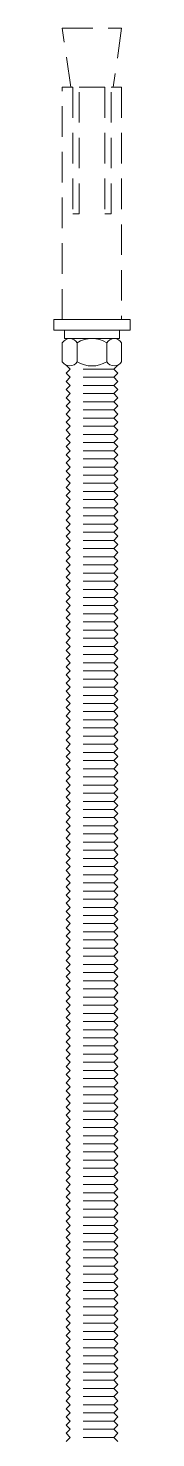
# Model space of a CAD drawing. Header units: millimetres. Extents: x 5625199 to 7433318, y -3316392 to -2552493.
# Drawn here: x 5940301.1 to 5940316.9, y -2592555.5 to -2592261.6 of the extents above; entities that cross this region are included whole.
import ezdxf

# ---------------------------------------------------------------- set-up
doc = ezdxf.new("R2010")
doc.units = ezdxf.units.MM
doc.linetypes.add('HIDDEN', pattern=[9.525, 6.35, -3.175])
doc.layers.add('DT-通用', color=6, linetype='Continuous', lineweight=0)

# ---------------------------------------------------------------- blocks, each defined once
blk = doc.blocks.new('*U704')
at = {"color": 134}
blk.add_line((56.7, 4.62), (56.7, -4.62), dxfattribs=at)
at = {"color": 134, "linetype": 'Continuous'}
for p, q in [((57.59, 3.08), (61.53, 3.08)), ((57.59, -3.08), (61.53, -3.08))]:
    blk.add_line(p, q, dxfattribs=at)
at = {"color": 134, "linetype": 'HIDDEN'}
for points in [[(4.32, -4.4), (-8, -6.16), (-8, 6.16), (4.32, 4.4)], [(63.94, 5.39), (63.09, 4.54)], [(63.94, 5.39), (64.79, 4.54)], [(65.64, 5.39), (64.79, 4.54)], [(65.64, 5.39), (66.49, 4.54)], [(67.34, 5.39), (66.49, 4.54)], [(67.34, 5.39), (68.19, 4.54)], [(69.04, 5.39), (68.19, 4.54)], [(69.04, 5.39), (69.89, 4.54)], [(70.74, 5.39), (69.89, 4.54)], [(70.74, 5.39), (71.59, 4.54)], [(72.44, 5.39), (71.59, 4.54)], [(72.44, 5.39), (73.29, 4.54)], [(74.14, 5.39), (73.29, 4.54)], [(74.14, 5.39), (74.99, 4.54)], [(75.84, 5.39), (74.99, 4.54)], [(75.84, 5.39), (76.69, 4.54)], [(77.54, 5.39), (76.69, 4.54)], [(77.54, 5.39), (78.39, 4.54)], [(79.24, 5.39), (78.39, 4.54)], [(79.24, 5.39), (80.09, 4.54)], [(80.94, 5.39), (80.09, 4.54)], [(80.94, 5.39), (81.79, 4.54)], [(82.64, 5.39), (81.79, 4.54)], [(82.64, 5.39), (83.49, 4.54)], [(84.34, 5.39), (83.49, 4.54)], [(84.34, 5.39), (85.19, 4.54)], [(86.04, 5.39), (85.19, 4.54)], [(86.04, 5.39), (86.89, 4.54)], [(87.74, 5.39), (86.89, 4.54)], [(87.74, 5.39), (88.59, 4.54)], [(89.44, 5.39), (88.59, 4.54)], [(89.44, 5.39), (90.29, 4.54)], [(91.14, 5.39), (90.29, 4.54)], [(91.14, 5.39), (91.99, 4.54)], [(92.84, 5.39), (91.99, 4.54)], [(92.84, 5.39), (93.69, 4.54)], [(94.54, 5.39), (93.69, 4.54)], [(94.54, 5.39), (95.39, 4.54)], [(96.24, 5.39), (95.39, 4.54)], [(96.24, 5.39), (97.09, 4.54)], [(97.94, 5.39), (97.09, 4.54)], [(97.94, 5.39), (98.79, 4.54)], [(99.64, 5.39), (98.79, 4.54)], [(99.64, 5.39), (100.49, 4.54)], [(101.34, 5.39), (100.49, 4.54)], [(101.34, 5.39), (102.19, 4.54)], [(103.04, 5.39), (102.19, 4.54)], [(103.04, 5.39), (103.89, 4.54)], [(104.74, 5.39), (103.89, 4.54)], [(104.74, 5.39), (105.59, 4.54)], [(106.44, 5.39), (105.59, 4.54)], [(106.44, 5.39), (107.29, 4.54)], [(108.14, 5.39), (107.29, 4.54)], [(108.14, 5.39), (108.99, 4.54)], [(109.84, 5.39), (108.99, 4.54)], [(109.84, 5.39), (110.69, 4.54)], [(111.54, 5.39), (110.69, 4.54)], [(111.54, 5.39), (112.39, 4.54)], [(113.24, 5.39), (112.39, 4.54)], [(113.24, 5.39), (114.09, 4.54)], [(114.94, 5.39), (114.09, 4.54)], [(114.94, 5.39), (115.79, 4.54)], [(116.64, 5.39), (115.79, 4.54)], [(116.64, 5.39), (117.49, 4.54)], [(118.34, 5.39), (117.49, 4.54)], [(118.34, 5.39), (119.19, 4.54)], [(120.04, 5.39), (119.19, 4.54)], [(120.04, 5.39), (120.89, 4.54)], [(121.74, 5.39), (120.89, 4.54)], [(121.74, 5.39), (122.59, 4.54)], [(123.44, 5.39), (122.59, 4.54)], [(123.44, 5.39), (124.29, 4.54)], [(125.14, 5.39), (124.29, 4.54)], [(125.14, 5.39), (125.99, 4.54)], [(126.84, 5.39), (125.99, 4.54)], [(126.84, 5.39), (127.69, 4.54)], [(128.54, 5.39), (127.69, 4.54)], [(128.54, 5.39), (129.39, 4.54)], [(130.24, 5.39), (129.39, 4.54)], [(130.24, 5.39), (131.09, 4.54)], [(131.94, 5.39), (131.09, 4.54)], [(131.94, 5.39), (132.79, 4.54)], [(133.64, 5.39), (132.79, 4.54)], [(133.64, 5.39), (134.49, 4.54)], [(135.34, 5.39), (134.49, 4.54)], [(135.34, 5.39), (136.19, 4.54)], [(137.04, 5.39), (136.19, 4.54)], [(137.04, 5.39), (137.89, 4.54)], [(138.74, 5.39), (137.89, 4.54)], [(138.74, 5.39), (139.59, 4.54)], [(140.44, 5.39), (139.59, 4.54)], [(140.44, 5.39), (141.29, 4.54)], [(142.14, 5.39), (141.29, 4.54)], [(142.14, 5.39), (142.99, 4.54)], [(143.84, 5.39), (142.99, 4.54)], [(143.84, 5.39), (144.69, 4.54)], [(145.54, 5.39), (144.69, 4.54)], [(145.54, 5.39), (146.39, 4.54)], [(147.24, 5.39), (146.39, 4.54)], [(147.24, 5.39), (148.09, 4.54)], [(148.94, 5.39), (148.09, 4.54)], [(148.94, 5.39), (149.79, 4.54)], [(150.64, 5.39), (149.79, 4.54)], [(150.64, 5.39), (151.49, 4.54)], [(152.34, 5.39), (151.49, 4.54)], [(152.34, 5.39), (153.19, 4.54)], [(154.04, 5.39), (153.19, 4.54)], [(154.04, 5.39), (154.89, 4.54)], [(155.74, 5.39), (154.89, 4.54)], [(155.74, 5.39), (156.59, 4.54)], [(157.44, 5.39), (156.59, 4.54)], [(157.44, 5.39), (158.29, 4.54)], [(159.14, 5.39), (158.29, 4.54)], [(159.14, 5.39), (159.99, 4.54)], [(160.84, 5.39), (159.99, 4.54)], [(160.84, 5.39), (161.69, 4.54)], [(162.54, 5.39), (161.69, 4.54)], [(162.54, 5.39), (163.39, 4.54)], [(164.24, 5.39), (163.39, 4.54)], [(164.24, 5.39), (165.09, 4.54)], [(165.94, 5.39), (165.09, 4.54)], [(165.94, 5.39), (166.79, 4.54)], [(167.64, 5.39), (166.79, 4.54)], [(167.64, 5.39), (168.49, 4.54)], [(169.34, 5.39), (168.49, 4.54)], [(169.34, 5.39), (170.19, 4.54)], [(171.04, 5.39), (170.19, 4.54)], [(171.04, 5.39), (171.89, 4.54)], [(172.74, 5.39), (171.89, 4.54)], [(172.74, 5.39), (173.59, 4.54)], [(174.44, 5.39), (173.59, 4.54)], [(174.44, 5.39), (175.29, 4.54)], [(176.14, 5.39), (175.29, 4.54)], [(176.14, 5.39), (176.99, 4.54)], [(177.84, 5.39), (176.99, 4.54)], [(177.84, 5.39), (178.69, 4.54)], [(179.54, 5.39), (178.69, 4.54)], [(179.54, 5.39), (180.39, 4.54)], [(181.24, 5.39), (180.39, 4.54)], [(181.24, 5.39), (182.09, 4.54)], [(182.94, 5.39), (182.09, 4.54)], [(182.94, 5.39), (183.79, 4.54)], [(184.64, 5.39), (183.79, 4.54)], [(184.64, 5.39), (185.49, 4.54)], [(186.34, 5.39), (185.49, 4.54)], [(186.34, 5.39), (187.19, 4.54)], [(188.04, 5.39), (187.19, 4.54)], [(188.04, 5.39), (188.89, 4.54)], [(189.74, 5.39), (188.89, 4.54)], [(189.74, 5.39), (190.59, 4.54)], [(191.44, 5.39), (190.59, 4.54)], [(191.44, 5.39), (192.29, 4.54)], [(193.14, 5.39), (192.29, 4.54)], [(193.14, 5.39), (193.99, 4.54)], [(194.84, 5.39), (193.99, 4.54)], [(194.84, 5.39), (195.69, 4.54)], [(196.54, 5.39), (195.69, 4.54)], [(196.54, 5.39), (197.39, 4.54)], [(198.24, 5.39), (197.39, 4.54)], [(198.24, 5.39), (199.09, 4.54)], [(199.94, 5.39), (199.09, 4.54)], [(199.94, 5.39), (200.79, 4.54)], [(201.64, 5.39), (200.79, 4.54)], [(201.64, 5.39), (202.49, 4.54)], [(203.34, 5.39), (202.49, 4.54)], [(203.34, 5.39), (204.19, 4.54)], [(205.04, 5.39), (204.19, 4.54)], [(205.04, 5.39), (205.89, 4.54)], [(206.74, 5.39), (205.89, 4.54)], [(206.74, 5.39), (207.59, 4.54)], [(208.44, 5.39), (207.59, 4.54)], [(208.44, 5.39), (209.29, 4.54)], [(210.14, 5.39), (209.29, 4.54)], [(210.14, 5.39), (210.99, 4.54)], [(211.84, 5.39), (210.99, 4.54)], [(211.84, 5.39), (212.69, 4.54)], [(213.54, 5.39), (212.69, 4.54)], [(213.54, 5.39), (214.39, 4.54)], [(215.24, 5.39), (214.39, 4.54)], [(215.24, 5.39), (216.09, 4.54)], [(216.94, 5.39), (216.09, 4.54)], [(216.94, 5.39), (217.79, 4.54)], [(218.64, 5.39), (217.79, 4.54)], [(218.64, 5.39), (219.49, 4.54)], [(220.34, 5.39), (219.49, 4.54)], [(220.34, 5.39), (221.19, 4.54)], [(222.04, 5.39), (221.19, 4.54)], [(222.04, 5.39), (222.89, 4.54)], [(223.74, 5.39), (222.89, 4.54)], [(223.74, 5.39), (224.59, 4.54)], [(225.44, 5.39), (224.59, 4.54)], [(225.44, 5.39), (226.29, 4.54)], [(227.14, 5.39), (226.29, 4.54)], [(227.14, 5.39), (227.99, 4.54)], [(228.84, 5.39), (227.99, 4.54)], [(228.84, 5.39), (229.69, 4.54)], [(230.54, 5.39), (229.69, 4.54)], [(230.54, 5.39), (231.39, 4.54)], [(232.24, 5.39), (231.39, 4.54)], [(232.24, 5.39), (233.09, 4.54)], [(233.94, 5.39), (233.09, 4.54)], [(233.94, 5.39), (234.79, 4.54)], [(235.64, 5.39), (234.79, 4.54)], [(235.64, 5.39), (236.49, 4.54)], [(237.34, 5.39), (236.49, 4.54)], [(237.34, 5.39), (238.19, 4.54)], [(239.04, 5.39), (238.19, 4.54)], [(239.04, 5.39), (239.89, 4.54)], [(240.74, 5.39), (239.89, 4.54)], [(240.74, 5.39), (241.59, 4.54)], [(242.44, 5.39), (241.59, 4.54)], [(242.44, 5.39), (243.29, 4.54)], [(244.14, 5.39), (243.29, 4.54)], [(244.14, 5.39), (244.99, 4.54)], [(245.84, 5.39), (244.99, 4.54)], [(245.84, 5.39), (246.69, 4.54)], [(247.54, 5.39), (246.69, 4.54)], [(247.54, 5.39), (248.39, 4.54)], [(249.24, 5.39), (248.39, 4.54)], [(249.24, 5.39), (250.09, 4.54)], [(250.94, 5.39), (250.09, 4.54)], [(250.94, 5.39), (251.79, 4.54)], [(252.64, 5.39), (251.79, 4.54)], [(252.64, 5.39), (253.49, 4.54)], [(254.34, 5.39), (253.49, 4.54)], [(254.34, 5.39), (255.19, 4.54)], [(256.04, 5.39), (255.19, 4.54)], [(256.04, 5.39), (256.89, 4.54)], [(257.74, 5.39), (256.89, 4.54)], [(257.74, 5.39), (258.59, 4.54)], [(259.44, 5.39), (258.59, 4.54)], [(259.44, 5.39), (260.29, 4.54)], [(261.14, 5.39), (260.29, 4.54)], [(261.14, 5.39), (261.99, 4.54)], [(262.84, 5.39), (261.99, 4.54)], [(262.84, 5.39), (263.69, 4.54)], [(264.54, 5.39), (263.69, 4.54)], [(264.54, 5.39), (265.39, 4.54)], [(266.24, 5.39), (265.39, 4.54)], [(266.24, 5.39), (267.09, 4.54)], [(267.94, 5.39), (267.09, 4.54)], [(267.94, 5.39), (268.79, 4.54)], [(269.64, 5.39), (268.79, 4.54)], [(269.64, 5.39), (270.49, 4.54)], [(271.34, 5.39), (270.49, 4.54)], [(271.34, 5.39), (272.19, 4.54)], [(273.04, 5.39), (272.19, 4.54)], [(273.04, 5.39), (273.89, 4.54)], [(274.74, 5.39), (273.89, 4.54)], [(274.74, 5.39), (275.59, 4.54)], [(276.44, 5.39), (275.59, 4.54)], [(276.44, 5.39), (277.29, 4.54)], [(278.14, 5.39), (277.29, 4.54)], [(278.14, 5.39), (278.99, 4.54)], [(279.84, 5.39), (278.99, 4.54)], [(279.84, 5.39), (280.69, 4.54)], [(281.54, 5.39), (280.69, 4.54)], [(281.54, 5.39), (282.39, 4.54)], [(283.24, 5.39), (282.39, 4.54)], [(283.24, 5.39), (284.09, 4.54)], [(284.94, 5.39), (284.09, 4.54)], [(284.94, 5.39), (285.79, 4.54)], [(286.64, 5.39), (285.79, 4.54)], [(63.94, -5.39), (63.09, -4.54)], [(63.94, -5.39), (64.79, -4.54)], [(65.64, -5.39), (64.79, -4.54)], [(65.64, -5.39), (66.49, -4.54)], [(67.34, -5.39), (66.49, -4.54)], [(67.34, -5.39), (68.19, -4.54)], [(69.04, -5.39), (68.19, -4.54)], [(69.04, -5.39), (69.89, -4.54)], [(70.74, -5.39), (69.89, -4.54)], [(70.74, -5.39), (71.59, -4.54)], [(72.44, -5.39), (71.59, -4.54)], [(72.44, -5.39), (73.29, -4.54)], [(74.14, -5.39), (73.29, -4.54)], [(74.14, -5.39), (74.99, -4.54)], [(75.84, -5.39), (74.99, -4.54)], [(75.84, -5.39), (76.69, -4.54)], [(77.54, -5.39), (76.69, -4.54)], [(77.54, -5.39), (78.39, -4.54)], [(79.24, -5.39), (78.39, -4.54)], [(79.24, -5.39), (80.09, -4.54)], [(80.94, -5.39), (80.09, -4.54)], [(80.94, -5.39), (81.79, -4.54)], [(82.64, -5.39), (81.79, -4.54)], [(82.64, -5.39), (83.49, -4.54)], [(84.34, -5.39), (83.49, -4.54)], [(84.34, -5.39), (85.19, -4.54)], [(86.04, -5.39), (85.19, -4.54)], [(86.04, -5.39), (86.89, -4.54)], [(87.74, -5.39), (86.89, -4.54)], [(87.74, -5.39), (88.59, -4.54)], [(89.44, -5.39), (88.59, -4.54)], [(89.44, -5.39), (90.29, -4.54)], [(91.14, -5.39), (90.29, -4.54)], [(91.14, -5.39), (91.99, -4.54)], [(92.84, -5.39), (91.99, -4.54)], [(92.84, -5.39), (93.69, -4.54)], [(94.54, -5.39), (93.69, -4.54)], [(94.54, -5.39), (95.39, -4.54)], [(96.24, -5.39), (95.39, -4.54)], [(96.24, -5.39), (97.09, -4.54)], [(97.94, -5.39), (97.09, -4.54)], [(97.94, -5.39), (98.79, -4.54)], [(99.64, -5.39), (98.79, -4.54)], [(99.64, -5.39), (100.49, -4.54)], [(101.34, -5.39), (100.49, -4.54)], [(101.34, -5.39), (102.19, -4.54)], [(103.04, -5.39), (102.19, -4.54)], [(103.04, -5.39), (103.89, -4.54)], [(104.74, -5.39), (103.89, -4.54)], [(104.74, -5.39), (105.59, -4.54)], [(106.44, -5.39), (105.59, -4.54)], [(106.44, -5.39), (107.29, -4.54)], [(108.14, -5.39), (107.29, -4.54)], [(108.14, -5.39), (108.99, -4.54)], [(109.84, -5.39), (108.99, -4.54)], [(109.84, -5.39), (110.69, -4.54)], [(111.54, -5.39), (110.69, -4.54)], [(111.54, -5.39), (112.39, -4.54)], [(113.24, -5.39), (112.39, -4.54)], [(113.24, -5.39), (114.09, -4.54)], [(114.94, -5.39), (114.09, -4.54)], [(114.94, -5.39), (115.79, -4.54)], [(116.64, -5.39), (115.79, -4.54)], [(116.64, -5.39), (117.49, -4.54)], [(118.34, -5.39), (117.49, -4.54)], [(118.34, -5.39), (119.19, -4.54)], [(120.04, -5.39), (119.19, -4.54)], [(120.04, -5.39), (120.89, -4.54)], [(121.74, -5.39), (120.89, -4.54)], [(121.74, -5.39), (122.59, -4.54)], [(123.44, -5.39), (122.59, -4.54)], [(123.44, -5.39), (124.29, -4.54)], [(125.14, -5.39), (124.29, -4.54)], [(125.14, -5.39), (125.99, -4.54)], [(126.84, -5.39), (125.99, -4.54)], [(126.84, -5.39), (127.69, -4.54)], [(128.54, -5.39), (127.69, -4.54)], [(128.54, -5.39), (129.39, -4.54)], [(130.24, -5.39), (129.39, -4.54)], [(130.24, -5.39), (131.09, -4.54)], [(131.94, -5.39), (131.09, -4.54)], [(131.94, -5.39), (132.79, -4.54)], [(133.64, -5.39), (132.79, -4.54)], [(133.64, -5.39), (134.49, -4.54)], [(135.34, -5.39), (134.49, -4.54)], [(135.34, -5.39), (136.19, -4.54)], [(137.04, -5.39), (136.19, -4.54)], [(137.04, -5.39), (137.89, -4.54)], [(138.74, -5.39), (137.89, -4.54)], [(138.74, -5.39), (139.59, -4.54)], [(140.44, -5.39), (139.59, -4.54)], [(140.44, -5.39), (141.29, -4.54)], [(142.14, -5.39), (141.29, -4.54)], [(142.14, -5.39), (142.99, -4.54)], [(143.84, -5.39), (142.99, -4.54)], [(143.84, -5.39), (144.69, -4.54)], [(145.54, -5.39), (144.69, -4.54)], [(145.54, -5.39), (146.39, -4.54)], [(147.24, -5.39), (146.39, -4.54)], [(147.24, -5.39), (148.09, -4.54)], [(148.94, -5.39), (148.09, -4.54)], [(148.94, -5.39), (149.79, -4.54)], [(150.64, -5.39), (149.79, -4.54)], [(150.64, -5.39), (151.49, -4.54)], [(152.34, -5.39), (151.49, -4.54)], [(152.34, -5.39), (153.19, -4.54)], [(154.04, -5.39), (153.19, -4.54)], [(154.04, -5.39), (154.89, -4.54)], [(155.74, -5.39), (154.89, -4.54)], [(155.74, -5.39), (156.59, -4.54)], [(157.44, -5.39), (156.59, -4.54)], [(157.44, -5.39), (158.29, -4.54)], [(159.14, -5.39), (158.29, -4.54)], [(159.14, -5.39), (159.99, -4.54)], [(160.84, -5.39), (159.99, -4.54)], [(160.84, -5.39), (161.69, -4.54)], [(162.54, -5.39), (161.69, -4.54)], [(162.54, -5.39), (163.39, -4.54)], [(164.24, -5.39), (163.39, -4.54)], [(164.24, -5.39), (165.09, -4.54)], [(165.94, -5.39), (165.09, -4.54)], [(165.94, -5.39), (166.79, -4.54)], [(167.64, -5.39), (166.79, -4.54)], [(167.64, -5.39), (168.49, -4.54)], [(169.34, -5.39), (168.49, -4.54)], [(169.34, -5.39), (170.19, -4.54)], [(171.04, -5.39), (170.19, -4.54)], [(171.04, -5.39), (171.89, -4.54)], [(172.74, -5.39), (171.89, -4.54)], [(172.74, -5.39), (173.59, -4.54)], [(174.44, -5.39), (173.59, -4.54)], [(174.44, -5.39), (175.29, -4.54)], [(176.14, -5.39), (175.29, -4.54)], [(176.14, -5.39), (176.99, -4.54)], [(177.84, -5.39), (176.99, -4.54)], [(177.84, -5.39), (178.69, -4.54)], [(179.54, -5.39), (178.69, -4.54)], [(179.54, -5.39), (180.39, -4.54)], [(181.24, -5.39), (180.39, -4.54)], [(181.24, -5.39), (182.09, -4.54)], [(182.94, -5.39), (182.09, -4.54)], [(182.94, -5.39), (183.79, -4.54)], [(184.64, -5.39), (183.79, -4.54)], [(184.64, -5.39), (185.49, -4.54)], [(186.34, -5.39), (185.49, -4.54)], [(186.34, -5.39), (187.19, -4.54)], [(188.04, -5.39), (187.19, -4.54)], [(188.04, -5.39), (188.89, -4.54)], [(189.74, -5.39), (188.89, -4.54)], [(189.74, -5.39), (190.59, -4.54)], [(191.44, -5.39), (190.59, -4.54)], [(191.44, -5.39), (192.29, -4.54)], [(193.14, -5.39), (192.29, -4.54)], [(193.14, -5.39), (193.99, -4.54)], [(194.84, -5.39), (193.99, -4.54)], [(194.84, -5.39), (195.69, -4.54)], [(196.54, -5.39), (195.69, -4.54)], [(196.54, -5.39), (197.39, -4.54)], [(198.24, -5.39), (197.39, -4.54)], [(198.24, -5.39), (199.09, -4.54)], [(199.94, -5.39), (199.09, -4.54)], [(199.94, -5.39), (200.79, -4.54)], [(201.64, -5.39), (200.79, -4.54)], [(201.64, -5.39), (202.49, -4.54)], [(203.34, -5.39), (202.49, -4.54)], [(203.34, -5.39), (204.19, -4.54)], [(205.04, -5.39), (204.19, -4.54)], [(205.04, -5.39), (205.89, -4.54)], [(206.74, -5.39), (205.89, -4.54)], [(206.74, -5.39), (207.59, -4.54)], [(208.44, -5.39), (207.59, -4.54)], [(208.44, -5.39), (209.29, -4.54)], [(210.14, -5.39), (209.29, -4.54)], [(210.14, -5.39), (210.99, -4.54)], [(211.84, -5.39), (210.99, -4.54)], [(211.84, -5.39), (212.69, -4.54)], [(213.54, -5.39), (212.69, -4.54)], [(213.54, -5.39), (214.39, -4.54)], [(215.24, -5.39), (214.39, -4.54)], [(215.24, -5.39), (216.09, -4.54)], [(216.94, -5.39), (216.09, -4.54)], [(216.94, -5.39), (217.79, -4.54)], [(218.64, -5.39), (217.79, -4.54)], [(218.64, -5.39), (219.49, -4.54)], [(220.34, -5.39), (219.49, -4.54)], [(220.34, -5.39), (221.19, -4.54)], [(222.04, -5.39), (221.19, -4.54)], [(222.04, -5.39), (222.89, -4.54)], [(223.74, -5.39), (222.89, -4.54)], [(223.74, -5.39), (224.59, -4.54)], [(225.44, -5.39), (224.59, -4.54)], [(225.44, -5.39), (226.29, -4.54)], [(227.14, -5.39), (226.29, -4.54)], [(227.14, -5.39), (227.99, -4.54)], [(228.84, -5.39), (227.99, -4.54)], [(228.84, -5.39), (229.69, -4.54)], [(230.54, -5.39), (229.69, -4.54)], [(230.54, -5.39), (231.39, -4.54)], [(232.24, -5.39), (231.39, -4.54)], [(232.24, -5.39), (233.09, -4.54)], [(233.94, -5.39), (233.09, -4.54)], [(233.94, -5.39), (234.79, -4.54)], [(235.64, -5.39), (234.79, -4.54)], [(235.64, -5.39), (236.49, -4.54)], [(237.34, -5.39), (236.49, -4.54)], [(237.34, -5.39), (238.19, -4.54)], [(239.04, -5.39), (238.19, -4.54)], [(239.04, -5.39), (239.89, -4.54)], [(240.74, -5.39), (239.89, -4.54)], [(240.74, -5.39), (241.59, -4.54)], [(242.44, -5.39), (241.59, -4.54)], [(242.44, -5.39), (243.29, -4.54)], [(244.14, -5.39), (243.29, -4.54)], [(244.14, -5.39), (244.99, -4.54)], [(245.84, -5.39), (244.99, -4.54)], [(245.84, -5.39), (246.69, -4.54)], [(247.54, -5.39), (246.69, -4.54)], [(247.54, -5.39), (248.39, -4.54)], [(249.24, -5.39), (248.39, -4.54)], [(249.24, -5.39), (250.09, -4.54)], [(250.94, -5.39), (250.09, -4.54)], [(250.94, -5.39), (251.79, -4.54)], [(252.64, -5.39), (251.79, -4.54)], [(252.64, -5.39), (253.49, -4.54)], [(254.34, -5.39), (253.49, -4.54)], [(254.34, -5.39), (255.19, -4.54)], [(256.04, -5.39), (255.19, -4.54)], [(256.04, -5.39), (256.89, -4.54)], [(257.74, -5.39), (256.89, -4.54)], [(257.74, -5.39), (258.59, -4.54)], [(259.44, -5.39), (258.59, -4.54)], [(259.44, -5.39), (260.29, -4.54)], [(261.14, -5.39), (260.29, -4.54)], [(261.14, -5.39), (261.99, -4.54)], [(262.84, -5.39), (261.99, -4.54)], [(262.84, -5.39), (263.69, -4.54)], [(264.54, -5.39), (263.69, -4.54)], [(264.54, -5.39), (265.39, -4.54)], [(266.24, -5.39), (265.39, -4.54)], [(266.24, -5.39), (267.09, -4.54)], [(267.94, -5.39), (267.09, -4.54)], [(267.94, -5.39), (268.79, -4.54)], [(269.64, -5.39), (268.79, -4.54)], [(269.64, -5.39), (270.49, -4.54)], [(271.34, -5.39), (270.49, -4.54)], [(271.34, -5.39), (272.19, -4.54)], [(273.04, -5.39), (272.19, -4.54)], [(273.04, -5.39), (273.89, -4.54)], [(274.74, -5.39), (273.89, -4.54)], [(274.74, -5.39), (275.59, -4.54)], [(276.44, -5.39), (275.59, -4.54)], [(276.44, -5.39), (277.29, -4.54)], [(278.14, -5.39), (277.29, -4.54)], [(278.14, -5.39), (278.99, -4.54)], [(279.84, -5.39), (278.99, -4.54)], [(279.84, -5.39), (280.69, -4.54)], [(281.54, -5.39), (280.69, -4.54)], [(281.54, -5.39), (282.39, -4.54)], [(283.24, -5.39), (282.39, -4.54)], [(283.24, -5.39), (284.09, -4.54)], [(284.94, -5.39), (284.09, -4.54)], [(284.94, -5.39), (285.79, -4.54)], [(286.64, -5.39), (285.79, -4.54)]]:
    blk.add_lwpolyline(points, dxfattribs=at)
blk.add_lwpolyline([(30.73, 2.64), (30.73, 3.96), (4.32, 3.96), (4.32, 6.16), (52.73, 6.16), (52.73, -6.16), (4.32, -6.16), (4.32, -3.96), (30.73, -3.96), (30.73, -2.64), (4.32, -2.64), (4.32, 2.64)], close=True, dxfattribs=at)
at = {"color": 134}
blk.add_lwpolyline([(54.94, 7.92), (54.94, -7.92), (52.73, -7.92), (52.73, 7.92)], close=True, dxfattribs=at)
at = {"color": 134, "linetype": 'Continuous'}
blk.add_lwpolyline([(57.59, -6.16), (61.53, -6.16, 0.57735), (61.53, -3.08, 0.288675), (61.53, 3.08, 0.57735), (61.53, 6.16), (57.59, 6.16, 0.57735), (57.59, 3.08, 0.288675), (57.59, -3.08, 0.57735)], format="xyb", close=True, dxfattribs=at)
at = {"color": 134}
for points in [[(54.94, -5.72), (56.7, -5.72), (56.7, 5.72), (54.94, 5.72)], [(62.24, 5.39), (63.09, 4.54)], [(62.24, -5.39), (63.09, -4.54)]]:
    blk.add_lwpolyline(points, dxfattribs=at)
at = {"color": 250, "linetype": 'HIDDEN'}
for points in [[(63.09, 4.54), (63.09, -4.54)], [(64.79, 4.54), (64.79, -4.54)], [(66.49, 4.54), (66.49, -4.54)], [(68.19, 4.54), (68.19, -4.54)], [(69.89, 4.54), (69.89, -4.54)], [(71.59, 4.54), (71.59, -4.54)], [(73.29, 4.54), (73.29, -4.54)], [(74.99, 4.54), (74.99, -4.54)], [(76.69, 4.54), (76.69, -4.54)], [(78.39, 4.54), (78.39, -4.54)], [(80.09, 4.54), (80.09, -4.54)], [(81.79, 4.54), (81.79, -4.54)], [(83.49, 4.54), (83.49, -4.54)], [(85.19, 4.54), (85.19, -4.54)], [(86.89, 4.54), (86.89, -4.54)], [(88.59, 4.54), (88.59, -4.54)], [(90.29, 4.54), (90.29, -4.54)], [(91.99, 4.54), (91.99, -4.54)], [(93.69, 4.54), (93.69, -4.54)], [(95.39, 4.54), (95.39, -4.54)], [(97.09, 4.54), (97.09, -4.54)], [(98.79, 4.54), (98.79, -4.54)], [(100.49, 4.54), (100.49, -4.54)], [(102.19, 4.54), (102.19, -4.54)], [(103.89, 4.54), (103.89, -4.54)], [(105.59, 4.54), (105.59, -4.54)], [(107.29, 4.54), (107.29, -4.54)], [(108.99, 4.54), (108.99, -4.54)], [(110.69, 4.54), (110.69, -4.54)], [(112.39, 4.54), (112.39, -4.54)], [(114.09, 4.54), (114.09, -4.54)], [(115.79, 4.54), (115.79, -4.54)], [(117.49, 4.54), (117.49, -4.54)], [(119.19, 4.54), (119.19, -4.54)], [(120.89, 4.54), (120.89, -4.54)], [(122.59, 4.54), (122.59, -4.54)], [(124.29, 4.54), (124.29, -4.54)], [(125.99, 4.54), (125.99, -4.54)], [(127.69, 4.54), (127.69, -4.54)], [(129.39, 4.54), (129.39, -4.54)], [(131.09, 4.54), (131.09, -4.54)], [(132.79, 4.54), (132.79, -4.54)], [(134.49, 4.54), (134.49, -4.54)], [(136.19, 4.54), (136.19, -4.54)], [(137.89, 4.54), (137.89, -4.54)], [(139.59, 4.54), (139.59, -4.54)], [(141.29, 4.54), (141.29, -4.54)], [(142.99, 4.54), (142.99, -4.54)], [(144.69, 4.54), (144.69, -4.54)], [(146.39, 4.54), (146.39, -4.54)], [(148.09, 4.54), (148.09, -4.54)], [(149.79, 4.54), (149.79, -4.54)], [(151.49, 4.54), (151.49, -4.54)], [(153.19, 4.54), (153.19, -4.54)], [(154.89, 4.54), (154.89, -4.54)], [(156.59, 4.54), (156.59, -4.54)], [(158.29, 4.54), (158.29, -4.54)], [(159.99, 4.54), (159.99, -4.54)], [(161.69, 4.54), (161.69, -4.54)], [(163.39, 4.54), (163.39, -4.54)], [(165.09, 4.54), (165.09, -4.54)], [(166.79, 4.54), (166.79, -4.54)], [(168.49, 4.54), (168.49, -4.54)], [(170.19, 4.54), (170.19, -4.54)], [(171.89, 4.54), (171.89, -4.54)], [(173.59, 4.54), (173.59, -4.54)], [(175.29, 4.54), (175.29, -4.54)], [(176.99, 4.54), (176.99, -4.54)], [(178.69, 4.54), (178.69, -4.54)], [(180.39, 4.54), (180.39, -4.54)], [(182.09, 4.54), (182.09, -4.54)], [(183.79, 4.54), (183.79, -4.54)], [(185.49, 4.54), (185.49, -4.54)], [(187.19, 4.54), (187.19, -4.54)], [(188.89, 4.54), (188.89, -4.54)], [(190.59, 4.54), (190.59, -4.54)], [(192.29, 4.54), (192.29, -4.54)], [(193.99, 4.54), (193.99, -4.54)], [(195.69, 4.54), (195.69, -4.54)], [(197.39, 4.54), (197.39, -4.54)], [(199.09, 4.54), (199.09, -4.54)], [(200.79, 4.54), (200.79, -4.54)], [(202.49, 4.54), (202.49, -4.54)], [(204.19, 4.54), (204.19, -4.54)], [(205.89, 4.54), (205.89, -4.54)], [(207.59, 4.54), (207.59, -4.54)], [(209.29, 4.54), (209.29, -4.54)], [(210.99, 4.54), (210.99, -4.54)], [(212.69, 4.54), (212.69, -4.54)], [(214.39, 4.54), (214.39, -4.54)], [(216.09, 4.54), (216.09, -4.54)], [(217.79, 4.54), (217.79, -4.54)], [(219.49, 4.54), (219.49, -4.54)], [(221.19, 4.54), (221.19, -4.54)], [(222.89, 4.54), (222.89, -4.54)], [(224.59, 4.54), (224.59, -4.54)], [(226.29, 4.54), (226.29, -4.54)], [(227.99, 4.54), (227.99, -4.54)], [(229.69, 4.54), (229.69, -4.54)], [(231.39, 4.54), (231.39, -4.54)], [(233.09, 4.54), (233.09, -4.54)], [(234.79, 4.54), (234.79, -4.54)], [(236.49, 4.54), (236.49, -4.54)], [(238.19, 4.54), (238.19, -4.54)], [(239.89, 4.54), (239.89, -4.54)], [(241.59, 4.54), (241.59, -4.54)], [(243.29, 4.54), (243.29, -4.54)], [(244.99, 4.54), (244.99, -4.54)], [(246.69, 4.54), (246.69, -4.54)], [(248.39, 4.54), (248.39, -4.54)], [(250.09, 4.54), (250.09, -4.54)], [(251.79, 4.54), (251.79, -4.54)], [(253.49, 4.54), (253.49, -4.54)], [(255.19, 4.54), (255.19, -4.54)], [(256.89, 4.54), (256.89, -4.54)], [(258.59, 4.54), (258.59, -4.54)], [(260.29, 4.54), (260.29, -4.54)], [(261.99, 4.54), (261.99, -4.54)], [(263.69, 4.54), (263.69, -4.54)], [(265.39, 4.54), (265.39, -4.54)], [(267.09, 4.54), (267.09, -4.54)], [(268.79, 4.54), (268.79, -4.54)], [(270.49, 4.54), (270.49, -4.54)], [(272.19, 4.54), (272.19, -4.54)], [(273.89, 4.54), (273.89, -4.54)], [(275.59, 4.54), (275.59, -4.54)], [(277.29, 4.54), (277.29, -4.54)], [(278.99, 4.54), (278.99, -4.54)], [(280.69, 4.54), (280.69, -4.54)], [(282.39, 4.54), (282.39, -4.54)], [(284.09, 4.54), (284.09, -4.54)], [(285.79, 4.54), (285.79, -4.54)]]:
    blk.add_lwpolyline(points, dxfattribs=at)
blk = doc.blocks.new('*U715')
at = {"color": 134}
blk.add_line((56.7, 4.62), (56.7, -4.62), dxfattribs=at)
at = {"color": 134, "linetype": 'Continuous'}
for p, q in [((57.59, 3.08), (61.53, 3.08)), ((57.59, -3.08), (61.53, -3.08))]:
    blk.add_line(p, q, dxfattribs=at)
at = {"color": 134, "linetype": 'HIDDEN'}
for points in [[(4.32, -4.4), (-8, -6.16), (-8, 6.16), (4.32, 4.4)], [(63.94, 5.39), (63.09, 4.54)], [(63.94, 5.39), (64.79, 4.54)], [(65.64, 5.39), (64.79, 4.54)], [(65.64, 5.39), (66.49, 4.54)], [(67.34, 5.39), (66.49, 4.54)], [(67.34, 5.39), (68.19, 4.54)], [(69.04, 5.39), (68.19, 4.54)], [(69.04, 5.39), (69.89, 4.54)], [(70.74, 5.39), (69.89, 4.54)], [(70.74, 5.39), (71.59, 4.54)], [(72.44, 5.39), (71.59, 4.54)], [(72.44, 5.39), (73.29, 4.54)], [(74.14, 5.39), (73.29, 4.54)], [(74.14, 5.39), (74.99, 4.54)], [(75.84, 5.39), (74.99, 4.54)], [(75.84, 5.39), (76.69, 4.54)], [(77.54, 5.39), (76.69, 4.54)], [(77.54, 5.39), (78.39, 4.54)], [(79.24, 5.39), (78.39, 4.54)], [(79.24, 5.39), (80.09, 4.54)], [(80.94, 5.39), (80.09, 4.54)], [(80.94, 5.39), (81.79, 4.54)], [(82.64, 5.39), (81.79, 4.54)], [(82.64, 5.39), (83.49, 4.54)], [(84.34, 5.39), (83.49, 4.54)], [(84.34, 5.39), (85.19, 4.54)], [(86.04, 5.39), (85.19, 4.54)], [(86.04, 5.39), (86.89, 4.54)], [(87.74, 5.39), (86.89, 4.54)], [(87.74, 5.39), (88.59, 4.54)], [(89.44, 5.39), (88.59, 4.54)], [(89.44, 5.39), (90.29, 4.54)], [(91.14, 5.39), (90.29, 4.54)], [(91.14, 5.39), (91.99, 4.54)], [(92.84, 5.39), (91.99, 4.54)], [(92.84, 5.39), (93.69, 4.54)], [(94.54, 5.39), (93.69, 4.54)], [(94.54, 5.39), (95.39, 4.54)], [(96.24, 5.39), (95.39, 4.54)], [(96.24, 5.39), (97.09, 4.54)], [(97.94, 5.39), (97.09, 4.54)], [(97.94, 5.39), (98.79, 4.54)], [(99.64, 5.39), (98.79, 4.54)], [(99.64, 5.39), (100.49, 4.54)], [(101.34, 5.39), (100.49, 4.54)], [(101.34, 5.39), (102.19, 4.54)], [(103.04, 5.39), (102.19, 4.54)], [(103.04, 5.39), (103.89, 4.54)], [(104.74, 5.39), (103.89, 4.54)], [(104.74, 5.39), (105.59, 4.54)], [(106.44, 5.39), (105.59, 4.54)], [(106.44, 5.39), (107.29, 4.54)], [(108.14, 5.39), (107.29, 4.54)], [(108.14, 5.39), (108.99, 4.54)], [(109.84, 5.39), (108.99, 4.54)], [(109.84, 5.39), (110.69, 4.54)], [(111.54, 5.39), (110.69, 4.54)], [(111.54, 5.39), (112.39, 4.54)], [(113.24, 5.39), (112.39, 4.54)], [(113.24, 5.39), (114.09, 4.54)], [(114.94, 5.39), (114.09, 4.54)], [(114.94, 5.39), (115.79, 4.54)], [(116.64, 5.39), (115.79, 4.54)], [(116.64, 5.39), (117.49, 4.54)], [(118.34, 5.39), (117.49, 4.54)], [(118.34, 5.39), (119.19, 4.54)], [(120.04, 5.39), (119.19, 4.54)], [(120.04, 5.39), (120.89, 4.54)], [(121.74, 5.39), (120.89, 4.54)], [(121.74, 5.39), (122.59, 4.54)], [(123.44, 5.39), (122.59, 4.54)], [(123.44, 5.39), (124.29, 4.54)], [(125.14, 5.39), (124.29, 4.54)], [(125.14, 5.39), (125.99, 4.54)], [(126.84, 5.39), (125.99, 4.54)], [(126.84, 5.39), (127.69, 4.54)], [(128.54, 5.39), (127.69, 4.54)], [(128.54, 5.39), (129.39, 4.54)], [(130.24, 5.39), (129.39, 4.54)], [(130.24, 5.39), (131.09, 4.54)], [(131.94, 5.39), (131.09, 4.54)], [(131.94, 5.39), (132.79, 4.54)], [(133.64, 5.39), (132.79, 4.54)], [(133.64, 5.39), (134.49, 4.54)], [(135.34, 5.39), (134.49, 4.54)], [(135.34, 5.39), (136.19, 4.54)], [(137.04, 5.39), (136.19, 4.54)], [(137.04, 5.39), (137.89, 4.54)], [(138.74, 5.39), (137.89, 4.54)], [(138.74, 5.39), (139.59, 4.54)], [(140.44, 5.39), (139.59, 4.54)], [(140.44, 5.39), (141.29, 4.54)], [(142.14, 5.39), (141.29, 4.54)], [(142.14, 5.39), (142.99, 4.54)], [(143.84, 5.39), (142.99, 4.54)], [(143.84, 5.39), (144.69, 4.54)], [(145.54, 5.39), (144.69, 4.54)], [(145.54, 5.39), (146.39, 4.54)], [(147.24, 5.39), (146.39, 4.54)], [(147.24, 5.39), (148.09, 4.54)], [(148.94, 5.39), (148.09, 4.54)], [(148.94, 5.39), (149.79, 4.54)], [(150.64, 5.39), (149.79, 4.54)], [(150.64, 5.39), (151.49, 4.54)], [(152.34, 5.39), (151.49, 4.54)], [(152.34, 5.39), (153.19, 4.54)], [(154.04, 5.39), (153.19, 4.54)], [(154.04, 5.39), (154.89, 4.54)], [(155.74, 5.39), (154.89, 4.54)], [(155.74, 5.39), (156.59, 4.54)], [(157.44, 5.39), (156.59, 4.54)], [(157.44, 5.39), (158.29, 4.54)], [(159.14, 5.39), (158.29, 4.54)], [(159.14, 5.39), (159.99, 4.54)], [(160.84, 5.39), (159.99, 4.54)], [(160.84, 5.39), (161.69, 4.54)], [(162.54, 5.39), (161.69, 4.54)], [(162.54, 5.39), (163.39, 4.54)], [(164.24, 5.39), (163.39, 4.54)], [(164.24, 5.39), (165.09, 4.54)], [(165.94, 5.39), (165.09, 4.54)], [(165.94, 5.39), (166.79, 4.54)], [(167.64, 5.39), (166.79, 4.54)], [(167.64, 5.39), (168.49, 4.54)], [(169.34, 5.39), (168.49, 4.54)], [(169.34, 5.39), (170.19, 4.54)], [(171.04, 5.39), (170.19, 4.54)], [(171.04, 5.39), (171.89, 4.54)], [(172.74, 5.39), (171.89, 4.54)], [(172.74, 5.39), (173.59, 4.54)], [(174.44, 5.39), (173.59, 4.54)], [(174.44, 5.39), (175.29, 4.54)], [(176.14, 5.39), (175.29, 4.54)], [(176.14, 5.39), (176.99, 4.54)], [(177.84, 5.39), (176.99, 4.54)], [(177.84, 5.39), (178.69, 4.54)], [(179.54, 5.39), (178.69, 4.54)], [(179.54, 5.39), (180.39, 4.54)], [(181.24, 5.39), (180.39, 4.54)], [(181.24, 5.39), (182.09, 4.54)], [(182.94, 5.39), (182.09, 4.54)], [(182.94, 5.39), (183.79, 4.54)], [(184.64, 5.39), (183.79, 4.54)], [(184.64, 5.39), (185.49, 4.54)], [(186.34, 5.39), (185.49, 4.54)], [(186.34, 5.39), (187.19, 4.54)], [(188.04, 5.39), (187.19, 4.54)], [(188.04, 5.39), (188.89, 4.54)], [(189.74, 5.39), (188.89, 4.54)], [(189.74, 5.39), (190.59, 4.54)], [(191.44, 5.39), (190.59, 4.54)], [(191.44, 5.39), (192.29, 4.54)], [(193.14, 5.39), (192.29, 4.54)], [(193.14, 5.39), (193.99, 4.54)], [(194.84, 5.39), (193.99, 4.54)], [(194.84, 5.39), (195.69, 4.54)], [(196.54, 5.39), (195.69, 4.54)], [(196.54, 5.39), (197.39, 4.54)], [(198.24, 5.39), (197.39, 4.54)], [(198.24, 5.39), (199.09, 4.54)], [(199.94, 5.39), (199.09, 4.54)], [(199.94, 5.39), (200.79, 4.54)], [(201.64, 5.39), (200.79, 4.54)], [(201.64, 5.39), (202.49, 4.54)], [(203.34, 5.39), (202.49, 4.54)], [(203.34, 5.39), (204.19, 4.54)], [(205.04, 5.39), (204.19, 4.54)], [(205.04, 5.39), (205.89, 4.54)], [(206.74, 5.39), (205.89, 4.54)], [(206.74, 5.39), (207.59, 4.54)], [(208.44, 5.39), (207.59, 4.54)], [(208.44, 5.39), (209.29, 4.54)], [(210.14, 5.39), (209.29, 4.54)], [(210.14, 5.39), (210.99, 4.54)], [(211.84, 5.39), (210.99, 4.54)], [(211.84, 5.39), (212.69, 4.54)], [(213.54, 5.39), (212.69, 4.54)], [(213.54, 5.39), (214.39, 4.54)], [(215.24, 5.39), (214.39, 4.54)], [(215.24, 5.39), (216.09, 4.54)], [(216.94, 5.39), (216.09, 4.54)], [(216.94, 5.39), (217.79, 4.54)], [(218.64, 5.39), (217.79, 4.54)], [(218.64, 5.39), (219.49, 4.54)], [(220.34, 5.39), (219.49, 4.54)], [(220.34, 5.39), (221.19, 4.54)], [(222.04, 5.39), (221.19, 4.54)], [(222.04, 5.39), (222.89, 4.54)], [(223.74, 5.39), (222.89, 4.54)], [(223.74, 5.39), (224.59, 4.54)], [(225.44, 5.39), (224.59, 4.54)], [(225.44, 5.39), (226.29, 4.54)], [(227.14, 5.39), (226.29, 4.54)], [(227.14, 5.39), (227.99, 4.54)], [(228.84, 5.39), (227.99, 4.54)], [(228.84, 5.39), (229.69, 4.54)], [(230.54, 5.39), (229.69, 4.54)], [(230.54, 5.39), (231.39, 4.54)], [(232.24, 5.39), (231.39, 4.54)], [(232.24, 5.39), (233.09, 4.54)], [(233.94, 5.39), (233.09, 4.54)], [(233.94, 5.39), (234.79, 4.54)], [(235.64, 5.39), (234.79, 4.54)], [(235.64, 5.39), (236.49, 4.54)], [(237.34, 5.39), (236.49, 4.54)], [(237.34, 5.39), (238.19, 4.54)], [(239.04, 5.39), (238.19, 4.54)], [(239.04, 5.39), (239.89, 4.54)], [(240.74, 5.39), (239.89, 4.54)], [(240.74, 5.39), (241.59, 4.54)], [(242.44, 5.39), (241.59, 4.54)], [(242.44, 5.39), (243.29, 4.54)], [(244.14, 5.39), (243.29, 4.54)], [(244.14, 5.39), (244.99, 4.54)], [(245.84, 5.39), (244.99, 4.54)], [(245.84, 5.39), (246.69, 4.54)], [(247.54, 5.39), (246.69, 4.54)], [(247.54, 5.39), (248.39, 4.54)], [(249.24, 5.39), (248.39, 4.54)], [(249.24, 5.39), (250.09, 4.54)], [(250.94, 5.39), (250.09, 4.54)], [(250.94, 5.39), (251.79, 4.54)], [(252.64, 5.39), (251.79, 4.54)], [(252.64, 5.39), (253.49, 4.54)], [(254.34, 5.39), (253.49, 4.54)], [(254.34, 5.39), (255.19, 4.54)], [(256.04, 5.39), (255.19, 4.54)], [(256.04, 5.39), (256.89, 4.54)], [(257.74, 5.39), (256.89, 4.54)], [(257.74, 5.39), (258.59, 4.54)], [(259.44, 5.39), (258.59, 4.54)], [(259.44, 5.39), (260.29, 4.54)], [(261.14, 5.39), (260.29, 4.54)], [(261.14, 5.39), (261.99, 4.54)], [(262.84, 5.39), (261.99, 4.54)], [(262.84, 5.39), (263.69, 4.54)], [(264.54, 5.39), (263.69, 4.54)], [(264.54, 5.39), (265.39, 4.54)], [(266.24, 5.39), (265.39, 4.54)], [(266.24, 5.39), (267.09, 4.54)], [(267.94, 5.39), (267.09, 4.54)], [(267.94, 5.39), (268.79, 4.54)], [(269.64, 5.39), (268.79, 4.54)], [(269.64, 5.39), (270.49, 4.54)], [(271.34, 5.39), (270.49, 4.54)], [(271.34, 5.39), (272.19, 4.54)], [(273.04, 5.39), (272.19, 4.54)], [(273.04, 5.39), (273.89, 4.54)], [(274.74, 5.39), (273.89, 4.54)], [(274.74, 5.39), (275.59, 4.54)], [(276.44, 5.39), (275.59, 4.54)], [(276.44, 5.39), (277.29, 4.54)], [(278.14, 5.39), (277.29, 4.54)], [(278.14, 5.39), (278.99, 4.54)], [(279.84, 5.39), (278.99, 4.54)], [(279.84, 5.39), (280.69, 4.54)], [(281.54, 5.39), (280.69, 4.54)], [(281.54, 5.39), (282.39, 4.54)], [(283.24, 5.39), (282.39, 4.54)], [(283.24, 5.39), (284.09, 4.54)], [(284.94, 5.39), (284.09, 4.54)], [(284.94, 5.39), (285.79, 4.54)], [(286.64, 5.39), (285.79, 4.54)], [(63.94, -5.39), (63.09, -4.54)], [(63.94, -5.39), (64.79, -4.54)], [(65.64, -5.39), (64.79, -4.54)], [(65.64, -5.39), (66.49, -4.54)], [(67.34, -5.39), (66.49, -4.54)], [(67.34, -5.39), (68.19, -4.54)], [(69.04, -5.39), (68.19, -4.54)], [(69.04, -5.39), (69.89, -4.54)], [(70.74, -5.39), (69.89, -4.54)], [(70.74, -5.39), (71.59, -4.54)], [(72.44, -5.39), (71.59, -4.54)], [(72.44, -5.39), (73.29, -4.54)], [(74.14, -5.39), (73.29, -4.54)], [(74.14, -5.39), (74.99, -4.54)], [(75.84, -5.39), (74.99, -4.54)], [(75.84, -5.39), (76.69, -4.54)], [(77.54, -5.39), (76.69, -4.54)], [(77.54, -5.39), (78.39, -4.54)], [(79.24, -5.39), (78.39, -4.54)], [(79.24, -5.39), (80.09, -4.54)], [(80.94, -5.39), (80.09, -4.54)], [(80.94, -5.39), (81.79, -4.54)], [(82.64, -5.39), (81.79, -4.54)], [(82.64, -5.39), (83.49, -4.54)], [(84.34, -5.39), (83.49, -4.54)], [(84.34, -5.39), (85.19, -4.54)], [(86.04, -5.39), (85.19, -4.54)], [(86.04, -5.39), (86.89, -4.54)], [(87.74, -5.39), (86.89, -4.54)], [(87.74, -5.39), (88.59, -4.54)], [(89.44, -5.39), (88.59, -4.54)], [(89.44, -5.39), (90.29, -4.54)], [(91.14, -5.39), (90.29, -4.54)], [(91.14, -5.39), (91.99, -4.54)], [(92.84, -5.39), (91.99, -4.54)], [(92.84, -5.39), (93.69, -4.54)], [(94.54, -5.39), (93.69, -4.54)], [(94.54, -5.39), (95.39, -4.54)], [(96.24, -5.39), (95.39, -4.54)], [(96.24, -5.39), (97.09, -4.54)], [(97.94, -5.39), (97.09, -4.54)], [(97.94, -5.39), (98.79, -4.54)], [(99.64, -5.39), (98.79, -4.54)], [(99.64, -5.39), (100.49, -4.54)], [(101.34, -5.39), (100.49, -4.54)], [(101.34, -5.39), (102.19, -4.54)], [(103.04, -5.39), (102.19, -4.54)], [(103.04, -5.39), (103.89, -4.54)], [(104.74, -5.39), (103.89, -4.54)], [(104.74, -5.39), (105.59, -4.54)], [(106.44, -5.39), (105.59, -4.54)], [(106.44, -5.39), (107.29, -4.54)], [(108.14, -5.39), (107.29, -4.54)], [(108.14, -5.39), (108.99, -4.54)], [(109.84, -5.39), (108.99, -4.54)], [(109.84, -5.39), (110.69, -4.54)], [(111.54, -5.39), (110.69, -4.54)], [(111.54, -5.39), (112.39, -4.54)], [(113.24, -5.39), (112.39, -4.54)], [(113.24, -5.39), (114.09, -4.54)], [(114.94, -5.39), (114.09, -4.54)], [(114.94, -5.39), (115.79, -4.54)], [(116.64, -5.39), (115.79, -4.54)], [(116.64, -5.39), (117.49, -4.54)], [(118.34, -5.39), (117.49, -4.54)], [(118.34, -5.39), (119.19, -4.54)], [(120.04, -5.39), (119.19, -4.54)], [(120.04, -5.39), (120.89, -4.54)], [(121.74, -5.39), (120.89, -4.54)], [(121.74, -5.39), (122.59, -4.54)], [(123.44, -5.39), (122.59, -4.54)], [(123.44, -5.39), (124.29, -4.54)], [(125.14, -5.39), (124.29, -4.54)], [(125.14, -5.39), (125.99, -4.54)], [(126.84, -5.39), (125.99, -4.54)], [(126.84, -5.39), (127.69, -4.54)], [(128.54, -5.39), (127.69, -4.54)], [(128.54, -5.39), (129.39, -4.54)], [(130.24, -5.39), (129.39, -4.54)], [(130.24, -5.39), (131.09, -4.54)], [(131.94, -5.39), (131.09, -4.54)], [(131.94, -5.39), (132.79, -4.54)], [(133.64, -5.39), (132.79, -4.54)], [(133.64, -5.39), (134.49, -4.54)], [(135.34, -5.39), (134.49, -4.54)], [(135.34, -5.39), (136.19, -4.54)], [(137.04, -5.39), (136.19, -4.54)], [(137.04, -5.39), (137.89, -4.54)], [(138.74, -5.39), (137.89, -4.54)], [(138.74, -5.39), (139.59, -4.54)], [(140.44, -5.39), (139.59, -4.54)], [(140.44, -5.39), (141.29, -4.54)], [(142.14, -5.39), (141.29, -4.54)], [(142.14, -5.39), (142.99, -4.54)], [(143.84, -5.39), (142.99, -4.54)], [(143.84, -5.39), (144.69, -4.54)], [(145.54, -5.39), (144.69, -4.54)], [(145.54, -5.39), (146.39, -4.54)], [(147.24, -5.39), (146.39, -4.54)], [(147.24, -5.39), (148.09, -4.54)], [(148.94, -5.39), (148.09, -4.54)], [(148.94, -5.39), (149.79, -4.54)], [(150.64, -5.39), (149.79, -4.54)], [(150.64, -5.39), (151.49, -4.54)], [(152.34, -5.39), (151.49, -4.54)], [(152.34, -5.39), (153.19, -4.54)], [(154.04, -5.39), (153.19, -4.54)], [(154.04, -5.39), (154.89, -4.54)], [(155.74, -5.39), (154.89, -4.54)], [(155.74, -5.39), (156.59, -4.54)], [(157.44, -5.39), (156.59, -4.54)], [(157.44, -5.39), (158.29, -4.54)], [(159.14, -5.39), (158.29, -4.54)], [(159.14, -5.39), (159.99, -4.54)], [(160.84, -5.39), (159.99, -4.54)], [(160.84, -5.39), (161.69, -4.54)], [(162.54, -5.39), (161.69, -4.54)], [(162.54, -5.39), (163.39, -4.54)], [(164.24, -5.39), (163.39, -4.54)], [(164.24, -5.39), (165.09, -4.54)], [(165.94, -5.39), (165.09, -4.54)], [(165.94, -5.39), (166.79, -4.54)], [(167.64, -5.39), (166.79, -4.54)], [(167.64, -5.39), (168.49, -4.54)], [(169.34, -5.39), (168.49, -4.54)], [(169.34, -5.39), (170.19, -4.54)], [(171.04, -5.39), (170.19, -4.54)], [(171.04, -5.39), (171.89, -4.54)], [(172.74, -5.39), (171.89, -4.54)], [(172.74, -5.39), (173.59, -4.54)], [(174.44, -5.39), (173.59, -4.54)], [(174.44, -5.39), (175.29, -4.54)], [(176.14, -5.39), (175.29, -4.54)], [(176.14, -5.39), (176.99, -4.54)], [(177.84, -5.39), (176.99, -4.54)], [(177.84, -5.39), (178.69, -4.54)], [(179.54, -5.39), (178.69, -4.54)], [(179.54, -5.39), (180.39, -4.54)], [(181.24, -5.39), (180.39, -4.54)], [(181.24, -5.39), (182.09, -4.54)], [(182.94, -5.39), (182.09, -4.54)], [(182.94, -5.39), (183.79, -4.54)], [(184.64, -5.39), (183.79, -4.54)], [(184.64, -5.39), (185.49, -4.54)], [(186.34, -5.39), (185.49, -4.54)], [(186.34, -5.39), (187.19, -4.54)], [(188.04, -5.39), (187.19, -4.54)], [(188.04, -5.39), (188.89, -4.54)], [(189.74, -5.39), (188.89, -4.54)], [(189.74, -5.39), (190.59, -4.54)], [(191.44, -5.39), (190.59, -4.54)], [(191.44, -5.39), (192.29, -4.54)], [(193.14, -5.39), (192.29, -4.54)], [(193.14, -5.39), (193.99, -4.54)], [(194.84, -5.39), (193.99, -4.54)], [(194.84, -5.39), (195.69, -4.54)], [(196.54, -5.39), (195.69, -4.54)], [(196.54, -5.39), (197.39, -4.54)], [(198.24, -5.39), (197.39, -4.54)], [(198.24, -5.39), (199.09, -4.54)], [(199.94, -5.39), (199.09, -4.54)], [(199.94, -5.39), (200.79, -4.54)], [(201.64, -5.39), (200.79, -4.54)], [(201.64, -5.39), (202.49, -4.54)], [(203.34, -5.39), (202.49, -4.54)], [(203.34, -5.39), (204.19, -4.54)], [(205.04, -5.39), (204.19, -4.54)], [(205.04, -5.39), (205.89, -4.54)], [(206.74, -5.39), (205.89, -4.54)], [(206.74, -5.39), (207.59, -4.54)], [(208.44, -5.39), (207.59, -4.54)], [(208.44, -5.39), (209.29, -4.54)], [(210.14, -5.39), (209.29, -4.54)], [(210.14, -5.39), (210.99, -4.54)], [(211.84, -5.39), (210.99, -4.54)], [(211.84, -5.39), (212.69, -4.54)], [(213.54, -5.39), (212.69, -4.54)], [(213.54, -5.39), (214.39, -4.54)], [(215.24, -5.39), (214.39, -4.54)], [(215.24, -5.39), (216.09, -4.54)], [(216.94, -5.39), (216.09, -4.54)], [(216.94, -5.39), (217.79, -4.54)], [(218.64, -5.39), (217.79, -4.54)], [(218.64, -5.39), (219.49, -4.54)], [(220.34, -5.39), (219.49, -4.54)], [(220.34, -5.39), (221.19, -4.54)], [(222.04, -5.39), (221.19, -4.54)], [(222.04, -5.39), (222.89, -4.54)], [(223.74, -5.39), (222.89, -4.54)], [(223.74, -5.39), (224.59, -4.54)], [(225.44, -5.39), (224.59, -4.54)], [(225.44, -5.39), (226.29, -4.54)], [(227.14, -5.39), (226.29, -4.54)], [(227.14, -5.39), (227.99, -4.54)], [(228.84, -5.39), (227.99, -4.54)], [(228.84, -5.39), (229.69, -4.54)], [(230.54, -5.39), (229.69, -4.54)], [(230.54, -5.39), (231.39, -4.54)], [(232.24, -5.39), (231.39, -4.54)], [(232.24, -5.39), (233.09, -4.54)], [(233.94, -5.39), (233.09, -4.54)], [(233.94, -5.39), (234.79, -4.54)], [(235.64, -5.39), (234.79, -4.54)], [(235.64, -5.39), (236.49, -4.54)], [(237.34, -5.39), (236.49, -4.54)], [(237.34, -5.39), (238.19, -4.54)], [(239.04, -5.39), (238.19, -4.54)], [(239.04, -5.39), (239.89, -4.54)], [(240.74, -5.39), (239.89, -4.54)], [(240.74, -5.39), (241.59, -4.54)], [(242.44, -5.39), (241.59, -4.54)], [(242.44, -5.39), (243.29, -4.54)], [(244.14, -5.39), (243.29, -4.54)], [(244.14, -5.39), (244.99, -4.54)], [(245.84, -5.39), (244.99, -4.54)], [(245.84, -5.39), (246.69, -4.54)], [(247.54, -5.39), (246.69, -4.54)], [(247.54, -5.39), (248.39, -4.54)], [(249.24, -5.39), (248.39, -4.54)], [(249.24, -5.39), (250.09, -4.54)], [(250.94, -5.39), (250.09, -4.54)], [(250.94, -5.39), (251.79, -4.54)], [(252.64, -5.39), (251.79, -4.54)], [(252.64, -5.39), (253.49, -4.54)], [(254.34, -5.39), (253.49, -4.54)], [(254.34, -5.39), (255.19, -4.54)], [(256.04, -5.39), (255.19, -4.54)], [(256.04, -5.39), (256.89, -4.54)], [(257.74, -5.39), (256.89, -4.54)], [(257.74, -5.39), (258.59, -4.54)], [(259.44, -5.39), (258.59, -4.54)], [(259.44, -5.39), (260.29, -4.54)], [(261.14, -5.39), (260.29, -4.54)], [(261.14, -5.39), (261.99, -4.54)], [(262.84, -5.39), (261.99, -4.54)], [(262.84, -5.39), (263.69, -4.54)], [(264.54, -5.39), (263.69, -4.54)], [(264.54, -5.39), (265.39, -4.54)], [(266.24, -5.39), (265.39, -4.54)], [(266.24, -5.39), (267.09, -4.54)], [(267.94, -5.39), (267.09, -4.54)], [(267.94, -5.39), (268.79, -4.54)], [(269.64, -5.39), (268.79, -4.54)], [(269.64, -5.39), (270.49, -4.54)], [(271.34, -5.39), (270.49, -4.54)], [(271.34, -5.39), (272.19, -4.54)], [(273.04, -5.39), (272.19, -4.54)], [(273.04, -5.39), (273.89, -4.54)], [(274.74, -5.39), (273.89, -4.54)], [(274.74, -5.39), (275.59, -4.54)], [(276.44, -5.39), (275.59, -4.54)], [(276.44, -5.39), (277.29, -4.54)], [(278.14, -5.39), (277.29, -4.54)], [(278.14, -5.39), (278.99, -4.54)], [(279.84, -5.39), (278.99, -4.54)], [(279.84, -5.39), (280.69, -4.54)], [(281.54, -5.39), (280.69, -4.54)], [(281.54, -5.39), (282.39, -4.54)], [(283.24, -5.39), (282.39, -4.54)], [(283.24, -5.39), (284.09, -4.54)], [(284.94, -5.39), (284.09, -4.54)], [(284.94, -5.39), (285.79, -4.54)], [(286.64, -5.39), (285.79, -4.54)]]:
    blk.add_lwpolyline(points, dxfattribs=at)
blk.add_lwpolyline([(30.73, 2.64), (30.73, 3.96), (4.32, 3.96), (4.32, 6.16), (52.73, 6.16), (52.73, -6.16), (4.32, -6.16), (4.32, -3.96), (30.73, -3.96), (30.73, -2.64), (4.32, -2.64), (4.32, 2.64)], close=True, dxfattribs=at)
at = {"color": 134}
blk.add_lwpolyline([(54.94, 7.92), (54.94, -7.92), (52.73, -7.92), (52.73, 7.92)], close=True, dxfattribs=at)
at = {"color": 134, "linetype": 'Continuous'}
blk.add_lwpolyline([(57.59, -6.16), (61.53, -6.16, 0.57735), (61.53, -3.08, 0.288675), (61.53, 3.08, 0.57735), (61.53, 6.16), (57.59, 6.16, 0.57735), (57.59, 3.08, 0.288675), (57.59, -3.08, 0.57735)], format="xyb", close=True, dxfattribs=at)
at = {"color": 134}
for points in [[(54.94, -5.72), (56.7, -5.72), (56.7, 5.72), (54.94, 5.72)], [(62.24, 5.39), (63.09, 4.54)], [(62.24, -5.39), (63.09, -4.54)]]:
    blk.add_lwpolyline(points, dxfattribs=at)
at = {"color": 250, "linetype": 'HIDDEN'}
for points in [[(63.09, 4.54), (63.09, -4.54)], [(64.79, 4.54), (64.79, -4.54)], [(66.49, 4.54), (66.49, -4.54)], [(68.19, 4.54), (68.19, -4.54)], [(69.89, 4.54), (69.89, -4.54)], [(71.59, 4.54), (71.59, -4.54)], [(73.29, 4.54), (73.29, -4.54)], [(74.99, 4.54), (74.99, -4.54)], [(76.69, 4.54), (76.69, -4.54)], [(78.39, 4.54), (78.39, -4.54)], [(80.09, 4.54), (80.09, -4.54)], [(81.79, 4.54), (81.79, -4.54)], [(83.49, 4.54), (83.49, -4.54)], [(85.19, 4.54), (85.19, -4.54)], [(86.89, 4.54), (86.89, -4.54)], [(88.59, 4.54), (88.59, -4.54)], [(90.29, 4.54), (90.29, -4.54)], [(91.99, 4.54), (91.99, -4.54)], [(93.69, 4.54), (93.69, -4.54)], [(95.39, 4.54), (95.39, -4.54)], [(97.09, 4.54), (97.09, -4.54)], [(98.79, 4.54), (98.79, -4.54)], [(100.49, 4.54), (100.49, -4.54)], [(102.19, 4.54), (102.19, -4.54)], [(103.89, 4.54), (103.89, -4.54)], [(105.59, 4.54), (105.59, -4.54)], [(107.29, 4.54), (107.29, -4.54)], [(108.99, 4.54), (108.99, -4.54)], [(110.69, 4.54), (110.69, -4.54)], [(112.39, 4.54), (112.39, -4.54)], [(114.09, 4.54), (114.09, -4.54)], [(115.79, 4.54), (115.79, -4.54)], [(117.49, 4.54), (117.49, -4.54)], [(119.19, 4.54), (119.19, -4.54)], [(120.89, 4.54), (120.89, -4.54)], [(122.59, 4.54), (122.59, -4.54)], [(124.29, 4.54), (124.29, -4.54)], [(125.99, 4.54), (125.99, -4.54)], [(127.69, 4.54), (127.69, -4.54)], [(129.39, 4.54), (129.39, -4.54)], [(131.09, 4.54), (131.09, -4.54)], [(132.79, 4.54), (132.79, -4.54)], [(134.49, 4.54), (134.49, -4.54)], [(136.19, 4.54), (136.19, -4.54)], [(137.89, 4.54), (137.89, -4.54)], [(139.59, 4.54), (139.59, -4.54)], [(141.29, 4.54), (141.29, -4.54)], [(142.99, 4.54), (142.99, -4.54)], [(144.69, 4.54), (144.69, -4.54)], [(146.39, 4.54), (146.39, -4.54)], [(148.09, 4.54), (148.09, -4.54)], [(149.79, 4.54), (149.79, -4.54)], [(151.49, 4.54), (151.49, -4.54)], [(153.19, 4.54), (153.19, -4.54)], [(154.89, 4.54), (154.89, -4.54)], [(156.59, 4.54), (156.59, -4.54)], [(158.29, 4.54), (158.29, -4.54)], [(159.99, 4.54), (159.99, -4.54)], [(161.69, 4.54), (161.69, -4.54)], [(163.39, 4.54), (163.39, -4.54)], [(165.09, 4.54), (165.09, -4.54)], [(166.79, 4.54), (166.79, -4.54)], [(168.49, 4.54), (168.49, -4.54)], [(170.19, 4.54), (170.19, -4.54)], [(171.89, 4.54), (171.89, -4.54)], [(173.59, 4.54), (173.59, -4.54)], [(175.29, 4.54), (175.29, -4.54)], [(176.99, 4.54), (176.99, -4.54)], [(178.69, 4.54), (178.69, -4.54)], [(180.39, 4.54), (180.39, -4.54)], [(182.09, 4.54), (182.09, -4.54)], [(183.79, 4.54), (183.79, -4.54)], [(185.49, 4.54), (185.49, -4.54)], [(187.19, 4.54), (187.19, -4.54)], [(188.89, 4.54), (188.89, -4.54)], [(190.59, 4.54), (190.59, -4.54)], [(192.29, 4.54), (192.29, -4.54)], [(193.99, 4.54), (193.99, -4.54)], [(195.69, 4.54), (195.69, -4.54)], [(197.39, 4.54), (197.39, -4.54)], [(199.09, 4.54), (199.09, -4.54)], [(200.79, 4.54), (200.79, -4.54)], [(202.49, 4.54), (202.49, -4.54)], [(204.19, 4.54), (204.19, -4.54)], [(205.89, 4.54), (205.89, -4.54)], [(207.59, 4.54), (207.59, -4.54)], [(209.29, 4.54), (209.29, -4.54)], [(210.99, 4.54), (210.99, -4.54)], [(212.69, 4.54), (212.69, -4.54)], [(214.39, 4.54), (214.39, -4.54)], [(216.09, 4.54), (216.09, -4.54)], [(217.79, 4.54), (217.79, -4.54)], [(219.49, 4.54), (219.49, -4.54)], [(221.19, 4.54), (221.19, -4.54)], [(222.89, 4.54), (222.89, -4.54)], [(224.59, 4.54), (224.59, -4.54)], [(226.29, 4.54), (226.29, -4.54)], [(227.99, 4.54), (227.99, -4.54)], [(229.69, 4.54), (229.69, -4.54)], [(231.39, 4.54), (231.39, -4.54)], [(233.09, 4.54), (233.09, -4.54)], [(234.79, 4.54), (234.79, -4.54)], [(236.49, 4.54), (236.49, -4.54)], [(238.19, 4.54), (238.19, -4.54)], [(239.89, 4.54), (239.89, -4.54)], [(241.59, 4.54), (241.59, -4.54)], [(243.29, 4.54), (243.29, -4.54)], [(244.99, 4.54), (244.99, -4.54)], [(246.69, 4.54), (246.69, -4.54)], [(248.39, 4.54), (248.39, -4.54)], [(250.09, 4.54), (250.09, -4.54)], [(251.79, 4.54), (251.79, -4.54)], [(253.49, 4.54), (253.49, -4.54)], [(255.19, 4.54), (255.19, -4.54)], [(256.89, 4.54), (256.89, -4.54)], [(258.59, 4.54), (258.59, -4.54)], [(260.29, 4.54), (260.29, -4.54)], [(261.99, 4.54), (261.99, -4.54)], [(263.69, 4.54), (263.69, -4.54)], [(265.39, 4.54), (265.39, -4.54)], [(267.09, 4.54), (267.09, -4.54)], [(268.79, 4.54), (268.79, -4.54)], [(270.49, 4.54), (270.49, -4.54)], [(272.19, 4.54), (272.19, -4.54)], [(273.89, 4.54), (273.89, -4.54)], [(275.59, 4.54), (275.59, -4.54)], [(277.29, 4.54), (277.29, -4.54)], [(278.99, 4.54), (278.99, -4.54)], [(280.69, 4.54), (280.69, -4.54)], [(282.39, 4.54), (282.39, -4.54)], [(284.09, 4.54), (284.09, -4.54)], [(285.79, 4.54), (285.79, -4.54)]]:
    blk.add_lwpolyline(points, dxfattribs=at)

msp = doc.modelspace()

# ---------------------------------------------------------------- block references
at = {"layer": 'DT-通用', "color": 136, "rotation": 270.000000000001}
for name in ['*U704', '*U715']:
    msp.add_blockref(name, (5940309.01, -2592269.63, 3.63), dxfattribs=at)

doc.saveas('drawing.dxf')
